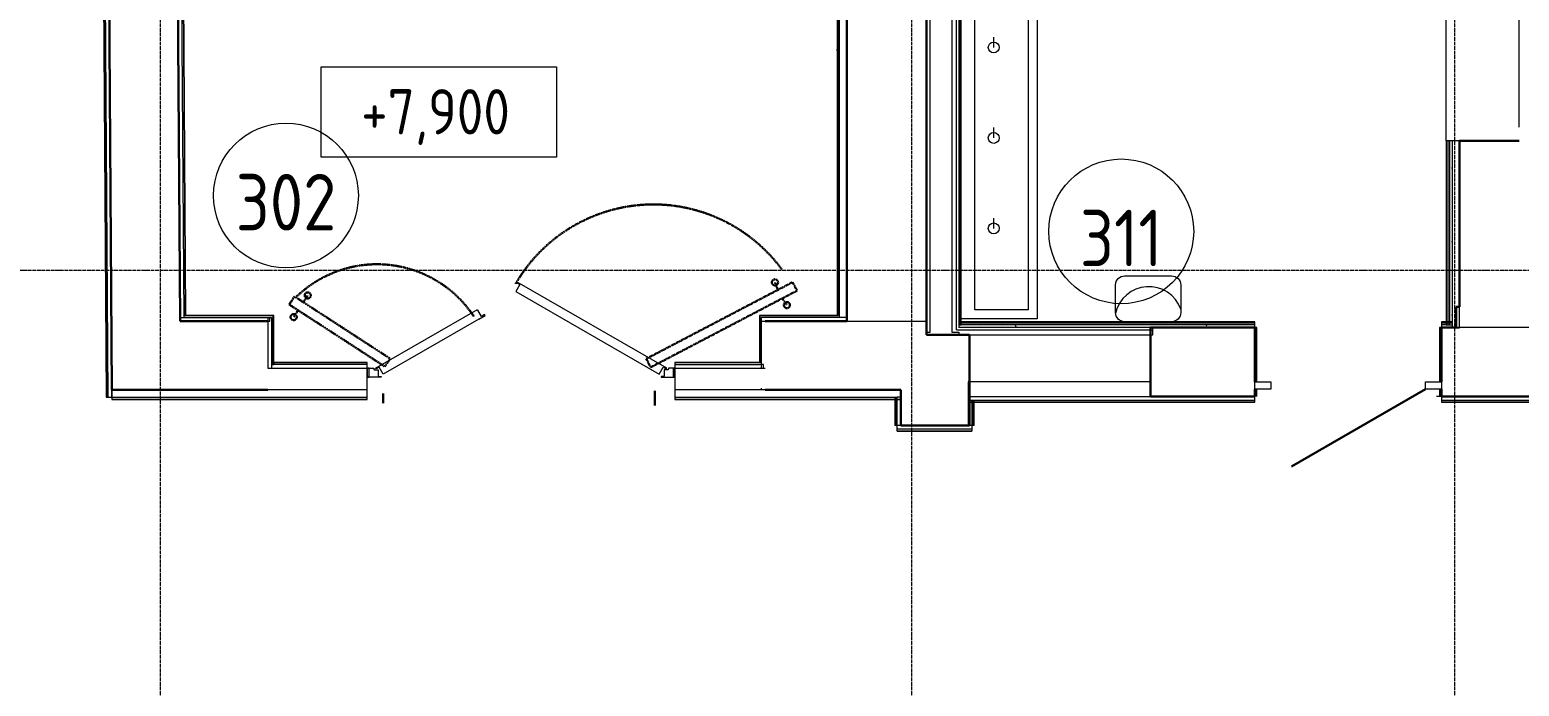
# Model space of a CAD drawing. Header units: millimetres. Extents: x -42533 to 645315, y 3457 to 82611.
# Drawn here: x 282823 to 291051, y 37122 to 40750 of the extents above; entities that cross this region are included whole.
import ezdxf

# ---------------------------------------------------------------- set-up
doc = ezdxf.new("R2010")
doc.units = ezdxf.units.MM
doc.linetypes.add('ADSK_Линия сетки', pattern=[25, 20, -2.5, 0, -2.5])
doc.linetypes.add('ADSK_Штриховая_ш3 п1_5', pattern=[4.5, 3, -1.5])
for name, color, linetype, lineweight in [('Аннотация', 7, 'Continuous', 18), ('Двери', 7, 'Continuous', 9), ('Окна', 7, 'Continuous', 9), ('Оси', 253, 'Continuous', 9), ('Отметки', 7, 'Continuous', 9), ('Перекрытие', 7, 'Continuous', 18), ('Сантехника', 7, 'Continuous', 18), ('Стены внутренние', 7, 'Continuous', 18), ('Стены наружные', 7, 'Continuous', 18), ('Стены несущие', 7, 'Continuous', 30), ('Стены отделка', 7, 'Continuous', 30), ('Стены перегородки', 7, 'Continuous', 30), ('Стены штриховка', 7, 'Continuous', 9), ('ТХ', 5, 'Continuous', 0), ('ШТРИХОВКА', 252, 'Continuous', 15)]:
    doc.layers.add(name, color=color, linetype=linetype, lineweight=lineweight)
doc.layers.add('Линии', color=7, linetype='Continuous', lineweight=9, true_color=0x00a600)
doc.layers.add('ЭОМ_Лотки рабочие', color=5, linetype='Continuous')
doc.styles.add('GOST Common', font='GOST_Common.ttf', dxfattribs={"width": 0.9, "height": 350})
doc.styles.add('GOST Common_1', font='GOST_Common.ttf', dxfattribs={"width": 0.9, "height": 250})
pattern_1 = [(0, (507.34, 158.9), (406.4, 101.6), [33.528, -271.272, 33.528, -271.272, -1625.6]), (0, (507.34, 158.9), (406.4, 101.6), [-609.6, 33.528, -576.072, 33.528, -271.272, -711.2]), (0, (507.34, 158.9), (406.4, 101.6), [-1524, 33.528, -169.672, 33.528, -474.472]), (120, (659.74, 209.7), (-291.1882, 301.15272), [33.528, -271.272, 33.528, -271.272, -1625.6]), (120, (659.74, 209.7), (-291.1882, 301.15272), [-609.6, 33.528, -576.072, 33.528, -271.272, -711.2]), (120, (659.74, 209.7), (-291.1882, 301.15272), [-1524, 33.528, -169.672, 33.528, -474.472]), (240, (710.54, 412.9), (-115.2118, -402.75272), [33.528, -271.272, 33.528, -271.272, -1625.6]), (240, (710.54, 412.9), (-115.2118, -402.75272), [-609.6, 33.528, -576.072, 33.528, -271.272, -711.2]), (240, (710.54, 412.9), (-115.2118, -402.75272), [-1524, 33.528, -169.672, 33.528, -474.472])]

# ---------------------------------------------------------------- blocks, each defined once
blk = doc.blocks.new('ТХ 3 этаж')
at = {"layer": 'ТХ', "color": 8}
blk.add_lwpolyline([(15843.3, 12954.5), (16103.1, 12954.5, -0.414214), (16153.1, 12904.5), (16153.1, 12751.6, -0.414214), (16103.1, 12701.6), (15843.3, 12701.6, -0.414214), (15793.3, 12751.6), (15793.3, 12904.5, -0.414214)], format="xyb", close=True, dxfattribs=at)
blk.add_arc((15976.4, 12707.8), 187.6, 19.61673, 167.34781, dxfattribs=at)
blk = doc.blocks.new('План 3 этажа')
at = {"layer": 'Стены внутренние', "lineweight": 9}
h = blk.add_hatch(dxfattribs=at)
h.set_pattern_fill('FP_5', color=8, style=0, pattern_type=2)
h.set_pattern_definition(pattern_1)
h.paths.add_polyline_path([(10627.343, 12802.166), (10642.343, 12802.166), (10642.343, 13818.902), (10627.343, 13818.902), (10627.343, 12812.633)])
h.paths.add_polyline_path([(10642.343, 14659.902), (10642.343, 19550.906), (10627.343, 19550.906), (10627.343, 14659.902)])
h = blk.add_hatch(dxfattribs=at)
h.set_pattern_fill('FP_5', color=8, style=0, pattern_type=2)
h.set_pattern_definition(pattern_1)
h.paths.add_polyline_path([(8975.921, 12787.166), (9552.343, 12787.166), (9552.343, 12802.166), (7917.343, 12802.166), (7917.343, 12787.166), (8523.447, 12787.166)])
h.paths.add_polyline_path([(10642.343, 12787.166), (10642.343, 12802.166), (10582.343, 12802.166), (10582.343, 12787.166), (10636.36, 12787.166)])
at = {"layer": 'Аннотация', "color": 8, "lineweight": 20}
for p, q in [((4393.799, 13728.648), (4393.799, 14228.648)), ((4393.799, 14228.648), (5693.799, 14228.648)), ((5693.799, 14228.648), (5693.799, 13728.648)), ((5693.799, 13728.648), (4393.799, 13728.648))]:
    blk.add_line(p, q, dxfattribs=at)
at = {"layer": 'Двери', "color": 8}
for p, q in [((5492.316, 13025.288), (5469.816, 12986.316)), ((5477.245, 13039.185), (5474.995, 13035.288)), ((5474.995, 13035.288), (5492.316, 13025.288)), ((6302.567, 12562.685), (5477.245, 13039.185)), ((5469.816, 12986.316), (6260.497, 12529.816)), ((4694.567, 12562.685), (5257.484, 12887.685)), ((5257.484, 12887.685), (5259.734, 12883.788)), ((5279.734, 12849.146), (5259.734, 12883.788)), ((5264.913, 12834.816), (5299.554, 12854.816)), ((5297.054, 12859.146), (5279.734, 12849.146)), ((5299.554, 12854.816), (5297.054, 12859.146)), ((5264.913, 12834.816), (4736.638, 12529.816)), ((4648.567, 12512.685), (4648.567, 12562.685)), ((4648.567, 12562.685), (4684.738, 12562.685)), ((4658.567, 12562.685), (4648.567, 12562.685)), ((4648.567, 12562.685), (4648.567, 12512.685)), ((4724.738, 12512.685), (4648.567, 12512.685)), ((4648.567, 12512.685), (4658.567, 12512.685)), ((4658.567, 12512.685), (4658.567, 12562.685)), ((4684.738, 12562.685), (4684.738, 12557.236)), ((4687.261, 12554.713), (4708.567, 12554.713)), ((4696.817, 12558.788), (4694.567, 12562.685)), ((4714.138, 12568.788), (4696.817, 12558.788)), ((4708.567, 12554.713), (4708.567, 12519.186)), ((4711.068, 12516.685), (4724.738, 12516.685)), ((4736.638, 12529.816), (4714.138, 12568.788)), ((4724.738, 12516.685), (4724.738, 12512.685)), ((6260.497, 12529.816), (6282.997, 12568.788)), ((6272.396, 12516.685), (6272.396, 12512.685)), ((6286.066, 12516.685), (6272.396, 12516.685)), ((6272.396, 12512.685), (6348.567, 12512.685)), ((6282.997, 12568.788), (6300.317, 12558.788)), ((6288.567, 12554.713), (6288.567, 12519.186)), ((6309.873, 12554.713), (6288.567, 12554.713)), ((6300.317, 12558.788), (6302.567, 12562.685)), ((6312.396, 12562.685), (6312.396, 12557.236)), ((6348.567, 12562.685), (6312.396, 12562.685)), ((6348.567, 12562.685), (6338.567, 12562.685)), ((6338.567, 12562.685), (6338.567, 12512.685)), ((6338.567, 12512.685), (6348.567, 12512.685)), ((6348.567, 12512.685), (6348.567, 12562.685)), ((6348.567, 12512.685), (6348.567, 12562.685)), ((9552.343, 12487.166), (9639.343, 12487.166)), ((9552.343, 12447.166), (9552.343, 12487.166)), ((9639.343, 12447.166), (9552.343, 12447.166)), ((9639.343, 12487.166), (9639.343, 12447.166)), ((10495.343, 12487.166), (10582.343, 12487.166)), ((10495.343, 12447.166), (10495.343, 12487.166)), ((10582.343, 12447.166), (10495.343, 12447.166)), ((10582.343, 12487.166), (10582.343, 12447.166))]:
    blk.add_line(p, q, dxfattribs=at)
at = {"layer": 'Двери', "color": 8, "lineweight": 30}
blk.add_line((10495.343, 12447.166), (9754.025, 12019.166), dxfattribs=at)
at = {"layer": 'Двери', "color": 8}
for centre, radius, start, end in [((4687.261, 12557.236), 2.523, 180, 270), ((4711.068, 12519.186), 2.501, 180, 270), ((6286.066, 12519.186), 2.501, 270, 0), ((6309.873, 12557.236), 2.523, 270, 0)]:
    blk.add_arc(centre, radius, start, end, dxfattribs=at)
at = {"layer": 'Линии', "color": 8, "linetype": 'ADSK_Штриховая_ш3 п1_5', "lineweight": 30}
for p, q in [((6189.784, 12614.936), (6997.948, 13038.339)), ((6916.948, 12995.336), (6900.762, 13037.325)), ((6997.948, 13038.339), (7023.187, 12991.729)), ((4246.316, 12959.398), (4217.451, 12914.948)), ((4775.345, 12615.861), (4246.316, 12959.398)), ((4295.309, 12927.584), (4319.816, 12965.325)), ((7023.187, 12991.729), (6214.38, 12567.988)), ((6941.312, 12948.833), (6966.618, 12911.623)), ((4217.451, 12914.948), (4745.872, 12571.807)), ((4266.444, 12883.134), (4241.936, 12845.393)), ((4745.872, 12571.807), (4775.345, 12615.861)), ((6214.38, 12567.988), (6189.784, 12614.936)), ((6237.234, 12437.17), (6237.234, 12357.17)), ((4737.234, 12422.685), (4737.234, 12367.17))]:
    blk.add_line(p, q, dxfattribs=at)
at = {"layer": 'Линии', "color": 8}
for centre in [(4199.381, 13517.311), (8813.884, 13319.376)]:
    blk.add_circle(centre, 400, dxfattribs=at)
at = {"layer": 'Линии', "color": 8, "linetype": 'ADSK_Штриховая_ш3 п1_5', "lineweight": 30}
for centre in [(6900.762, 13037.325), (4319.816, 12965.325), (6966.618, 12911.623), (4241.936, 12845.393)]:
    blk.add_circle(centre, 17, dxfattribs=at)
for centre, radius, start, end in [((6229.35, 12588.096), 880, 36.266099, 149.856938), ((4702.25, 12496.587), 640.942, 33.3809872, 133.8165285)]:
    blk.add_arc(centre, radius, start, end, dxfattribs=at)
at = {"layer": 'Окна', "color": 8}
blk.add_line((11012.343, 13895.902), (11012.343, 14583.902), dxfattribs=at)
at = {"layer": 'Оси', "color": 8, "linetype": 'ADSK_Линия сетки'}
for p, q in [((3506.908, -3523.688), (3506.908, 43515.246)), ((7656.908, -3523.688), (7656.908, 21256.876)), ((10656.908, -3523.688), (10656.908, 21256.876)), ((-10051.774, 13103.902), (56512.196, 13103.902))]:
    blk.add_line(p, q, dxfattribs=at)
at = {"layer": 'Перекрытие', "color": 8}
for p, q in [((3602.6, 14686.882), (3612.557, 13144.728)), ((9562.343, 12787.166), (9552.343, 12787.166)), ((9562.343, 12487.166), (9562.343, 12787.166)), ((10572.343, 12787.166), (10572.343, 12487.166)), ((10582.343, 12787.166), (10572.343, 12787.166)), ((9562.343, 12407.166), (9562.343, 12447.166)), ((10572.343, 12447.166), (10572.343, 12407.166)), ((10582.343, 12407.166), (10555.763, 12407.166))]:
    blk.add_line(p, q, dxfattribs=at)
at = {"layer": 'Сантехника', "color": 8}
for p, q in [((8349.343, 14835.587), (8349.343, 12835.587)), ((8004.343, 12885.587), (8004.343, 14785.587)), ((8299.343, 14785.587), (8299.343, 12885.587)), ((8109.343, 14335.587), (8109.343, 14392.587)), ((8109.343, 13835.587), (8109.343, 13892.587)), ((8109.343, 13335.587), (8109.343, 13392.587)), ((8299.343, 12885.587), (8004.343, 12885.587)), ((8349.343, 12835.587), (7929.343, 12835.587))]:
    blk.add_line(p, q, dxfattribs=at)
for centre in [(8109.343, 14335.587), (8109.343, 13835.587), (8109.343, 13335.587)]:
    blk.add_circle(centre, 30, dxfattribs=at)
at = {"layer": 'Стены внутренние', "color": 8}
blk.add_line((10609.343, 13819.902), (10609.343, 14659.902), dxfattribs=at)
at = {"layer": 'Стены наружные', "color": 8}
blk.add_line((7245.343, 14318.548), (7245.343, 14326.931), dxfattribs=at)
at = {"layer": 'Стены несущие', "color": 8}
for p, q in [((3186.71, 20189.037), (3237.089, 12442.685)), ((3614.626, 12822.685), (3566.702, 20191.509)), ((7737.343, 12747.166), (7737.343, 20181.427)), ((7297.343, 16753.965), (7297.343, 12822.685)), ((10682.343, 12902.459), (10682.343, 13819.902)), ((11012.343, 13819.902), (10682.343, 13819.902)), ((10663.959, 12902.459), (10663.959, 12787.166)), ((10682.343, 12902.459), (10663.959, 12902.459)), ((4098.567, 12822.685), (3614.626, 12822.685)), ((7297.343, 12822.685), (6846.908, 12822.685)), ((8975.921, 12787.166), (9552.343, 12787.166)), ((8975.921, 12787.166), (8975.921, 12407.166)), ((9552.343, 12487.166), (9552.343, 12787.166)), ((10582.343, 12787.166), (10582.343, 12487.166)), ((10663.959, 12787.166), (10582.343, 12787.166)), ((7975.836, 12747.166), (7737.343, 12747.166)), ((7975.836, 12247.166), (7975.836, 12747.166)), ((3237.089, 12442.685), (4098.567, 12442.685)), ((6846.908, 12442.685), (7595.836, 12442.685)), ((7595.836, 12442.685), (7595.836, 12247.166)), ((9552.343, 12407.166), (9552.343, 12447.166)), ((10582.343, 12447.166), (10582.343, 12407.166)), ((9552.343, 12407.166), (8975.921, 12407.166)), ((11103.959, 12407.166), (10582.343, 12407.166)), ((7595.836, 12247.166), (7975.836, 12247.166))]:
    blk.add_line(p, q, dxfattribs=at)
at = {"layer": 'Стены отделка', "color": 8, "lineweight": 9}
for p, q in [((3237.343, 12402.685), (3186.71, 20189.037)), ((3567.029, 20141.427), (3614.627, 12842.685)), ((3587.029, 20141.427), (3634.627, 12842.685)), ((3646.549, 12854.685), (3599.108, 20129.427)), ((3164.217, 18726.902), (3205.343, 12402.477)), ((3217.343, 12402.555), (3176.217, 18726.902)), ((7245.343, 16753.965), (7245.343, 14326.931)), ((7257.343, 12842.685), (7257.343, 16029.904)), ((7757.343, 12762.166), (7757.343, 14894.007)), ((7877.343, 14884.007), (7877.343, 12762.166)), ((7917.343, 14884.007), (7917.343, 12787.166)), ((7929.343, 12802.166), (7929.343, 14869.007)), ((7245.343, 14326.931), (7257.343, 14326.931)), ((7257.343, 14318.548), (7245.343, 14318.548)), ((7245.343, 14318.548), (7245.343, 12854.685)), ((10609.343, 13819.902), (10609.343, 12802.166)), ((10682.343, 13819.902), (10609.343, 13819.902)), ((10642.343, 13819.902), (10642.343, 13818.902)), ((3614.627, 12842.685), (3634.626, 12842.815)), ((3614.627, 12842.685), (3614.627, 12822.685)), ((3614.627, 12842.685), (4119.625, 12842.685)), ((4129.625, 12854.685), (3646.549, 12854.685)), ((4099.625, 12842.685), (4099.625, 12562.685)), ((4109.625, 12822.685), (4109.625, 12842.685)), ((4119.625, 12842.685), (4119.625, 12562.685)), ((4131.625, 12594.685), (4131.625, 12852.685)), ((6815.343, 12852.685), (6815.343, 12594.685)), ((7245.343, 12854.685), (6817.343, 12854.685)), ((7297.343, 12842.685), (6827.343, 12842.685)), ((6827.343, 12562.685), (6827.343, 12842.685)), ((10682.343, 12786.317), (10682.343, 12902.459)), ((4098.567, 12822.685), (4109.625, 12822.685)), ((6827.343, 12822.685), (6846.908, 12822.685)), ((7737.343, 12762.166), (7757.343, 12762.166)), ((7877.343, 12762.166), (7917.343, 12762.166)), ((9552.343, 12820.166), (7917.343, 12820.166)), ((7917.343, 12802.166), (7929.343, 12802.166)), ((8975.921, 12787.166), (7917.343, 12787.166)), ((7917.343, 12762.166), (7917.343, 12747.166)), ((8988.421, 12747.166), (8988.421, 12787.166)), ((9552.343, 12787.166), (9552.343, 12820.166)), ((10642.343, 12820.166), (10582.343, 12820.166)), ((10582.343, 12820.166), (10582.343, 12787.166)), ((10609.343, 12802.166), (10642.343, 12802.166)), ((10642.343, 12802.166), (10642.343, 12786.317)), ((10642.343, 12786.317), (10682.343, 12786.317)), ((7975.836, 12747.166), (8988.421, 12747.166)), ((4648.567, 12594.685), (4131.625, 12594.685)), ((4648.567, 12562.685), (4648.567, 12594.685)), ((6348.567, 12594.685), (6348.567, 12562.685)), ((6815.343, 12594.685), (6348.567, 12594.685)), ((4119.625, 12583.685), (4131.625, 12583.685)), ((4131.625, 12582.685), (4119.625, 12582.685)), ((4131.625, 12583.685), (4131.625, 12582.685)), ((6837.343, 12582.685), (6817.343, 12582.685)), ((6837.343, 12562.685), (6837.343, 12582.685)), ((3237.343, 12442.685), (3237.343, 12390.685)), ((4648.567, 12390.685), (4648.567, 12442.685)), ((6348.567, 12442.685), (6348.567, 12390.685)), ((6846.908, 12442.685), (6827.343, 12442.685)), ((3205.343, 12402.477), (3237.343, 12402.685)), ((3237.343, 12390.685), (4648.567, 12390.685)), ((6348.567, 12390.685), (7595.836, 12390.685)), ((7563.836, 12402.685), (7563.836, 12247.166)), ((7595.836, 12402.685), (7575.836, 12402.685)), ((7575.836, 12215.166), (7575.836, 12402.685)), ((7968.421, 12407.166), (7968.421, 12247.166)), ((7968.421, 12387.166), (7975.836, 12387.166)), ((7975.836, 12375.166), (9552.343, 12375.166)), ((7988.421, 12387.166), (7988.421, 12215.166)), ((8000.421, 12247.166), (8000.421, 12387.166)), ((9552.343, 12375.166), (9552.343, 12407.166)), ((10582.343, 12407.166), (10582.343, 12375.166)), ((10582.343, 12375.166), (11103.959, 12375.166)), ((8000.421, 12247.166), (7563.836, 12247.166)), ((7575.836, 12227.166), (7988.421, 12227.166)), ((7575.836, 12215.166), (7988.421, 12215.166))]:
    blk.add_line(p, q, dxfattribs=at)
at = {"layer": 'Стены перегородки', "color": 8, "lineweight": 18}
for p, q in [((4098.567, 12562.685), (4648.567, 12562.685)), ((4648.567, 12442.685), (4648.567, 12562.685)), ((6348.567, 12562.685), (6348.567, 12442.685)), ((6348.567, 12562.685), (6847.343, 12562.685)), ((4648.567, 12442.685), (4098.567, 12442.685)), ((6827.343, 12442.685), (6348.567, 12442.685)), ((6827.343, 12442.685), (6827.343, 12452.685)), ((7968.421, 12487.166), (7968.421, 12407.166)), ((8975.921, 12487.166), (7968.421, 12487.166)), ((7968.421, 12407.166), (8975.921, 12407.166))]:
    blk.add_line(p, q, dxfattribs=at)
at = {"layer": 'Стены штриховка', "color": 8}
for p, q in [((3644.549, 12854.685), (3597.094, 20131.427)), ((3166.217, 18726.902), (3207.343, 12402.49)), ((7247.343, 16753.965), (7247.343, 14326.931)), ((7904.343, 12774.166), (7904.343, 14897.007)), ((7923.343, 12802.166), (7923.343, 14869.007)), ((7247.343, 14318.548), (7247.343, 12852.685)), ((10618.343, 13819.902), (10618.343, 12802.166)), ((10627.343, 13819.902), (10627.343, 12802.166)), ((10642.343, 13818.902), (10642.343, 12802.166)), ((3644.549, 12854.685), (3634.549, 12854.685)), ((4131.625, 12852.685), (3634.562, 12852.685)), ((4129.625, 12583.685), (4129.625, 12854.685)), ((4131.625, 12854.685), (4129.625, 12854.685)), ((4131.625, 12852.685), (4131.625, 12854.685)), ((6817.343, 12854.685), (6815.343, 12854.685)), ((6815.343, 12854.685), (6815.343, 12852.685)), ((7247.343, 12852.685), (6815.343, 12852.685)), ((6817.343, 12854.685), (6817.343, 12592.685)), ((7297.343, 12822.685), (7737.343, 12822.685)), ((7904.343, 12774.166), (8988.421, 12774.166)), ((9552.343, 12811.166), (7917.343, 12811.166)), ((9552.343, 12802.166), (7929.343, 12802.166)), ((10642.343, 12811.166), (10582.343, 12811.166)), ((10609.343, 12802.166), (10582.343, 12802.166)), ((11103.959, 12787.166), (10663.959, 12787.166)), ((4648.567, 12592.685), (4131.625, 12592.685)), ((4131.625, 12592.685), (4131.625, 12583.685)), ((6817.343, 12592.685), (6348.567, 12592.685)), ((4648.567, 12582.685), (4131.625, 12582.685)), ((6348.567, 12582.685), (6817.343, 12582.685)), ((3237.343, 12402.685), (4648.567, 12402.685)), ((3237.343, 12392.685), (4648.567, 12392.685)), ((6348.567, 12402.685), (7575.836, 12402.685)), ((6348.567, 12392.685), (7595.836, 12392.685)), ((7565.836, 12402.685), (7565.836, 12247.166)), ((7975.836, 12387.166), (9552.343, 12387.166)), ((7975.836, 12377.166), (9552.343, 12377.166)), ((7998.421, 12247.166), (7998.421, 12387.166)), ((10582.343, 12387.166), (11103.959, 12387.166)), ((10582.343, 12377.166), (11103.959, 12377.166)), ((7575.836, 12217.166), (7988.421, 12217.166))]:
    blk.add_line(p, q, dxfattribs=at)
at = {"layer": 'ЭОМ_Лотки рабочие'}
blk.add_blockref('ТХ 3 этаж', (-7010.895, 118.542), dxfattribs=at)
at = {"layer": 'Аннотация', "color": 8, "lineweight": 9, "char_height": 312.5, "width": 520.21112, "attachment_point": 5, "line_spacing_factor": 1.022766, "style": 'GOST Common'}
for s, insert in [('302', (4199.381, 13480.363)), ('311', (8813.884, 13282.428))]:
    blk.add_mtext(s, dxfattribs=dict(at, insert=insert))
at = {"layer": 'Отметки', "color": 8, "lineweight": 20, "insert": (4615.123, 14105.355), "char_height": 250, "width": 1028.82257, "attachment_point": 1, "line_spacing_factor": 1.022761, "style": 'GOST Common_1'}
blk.add_mtext('+7,900', dxfattribs=at)

msp = doc.modelspace()

# ---------------------------------------------------------------- block references
at = {"layer": 'ШТРИХОВКА'}
msp.add_blockref('План 3 этажа', (280039.2, 26316.4), dxfattribs=at)

doc.saveas('drawing.dxf')
